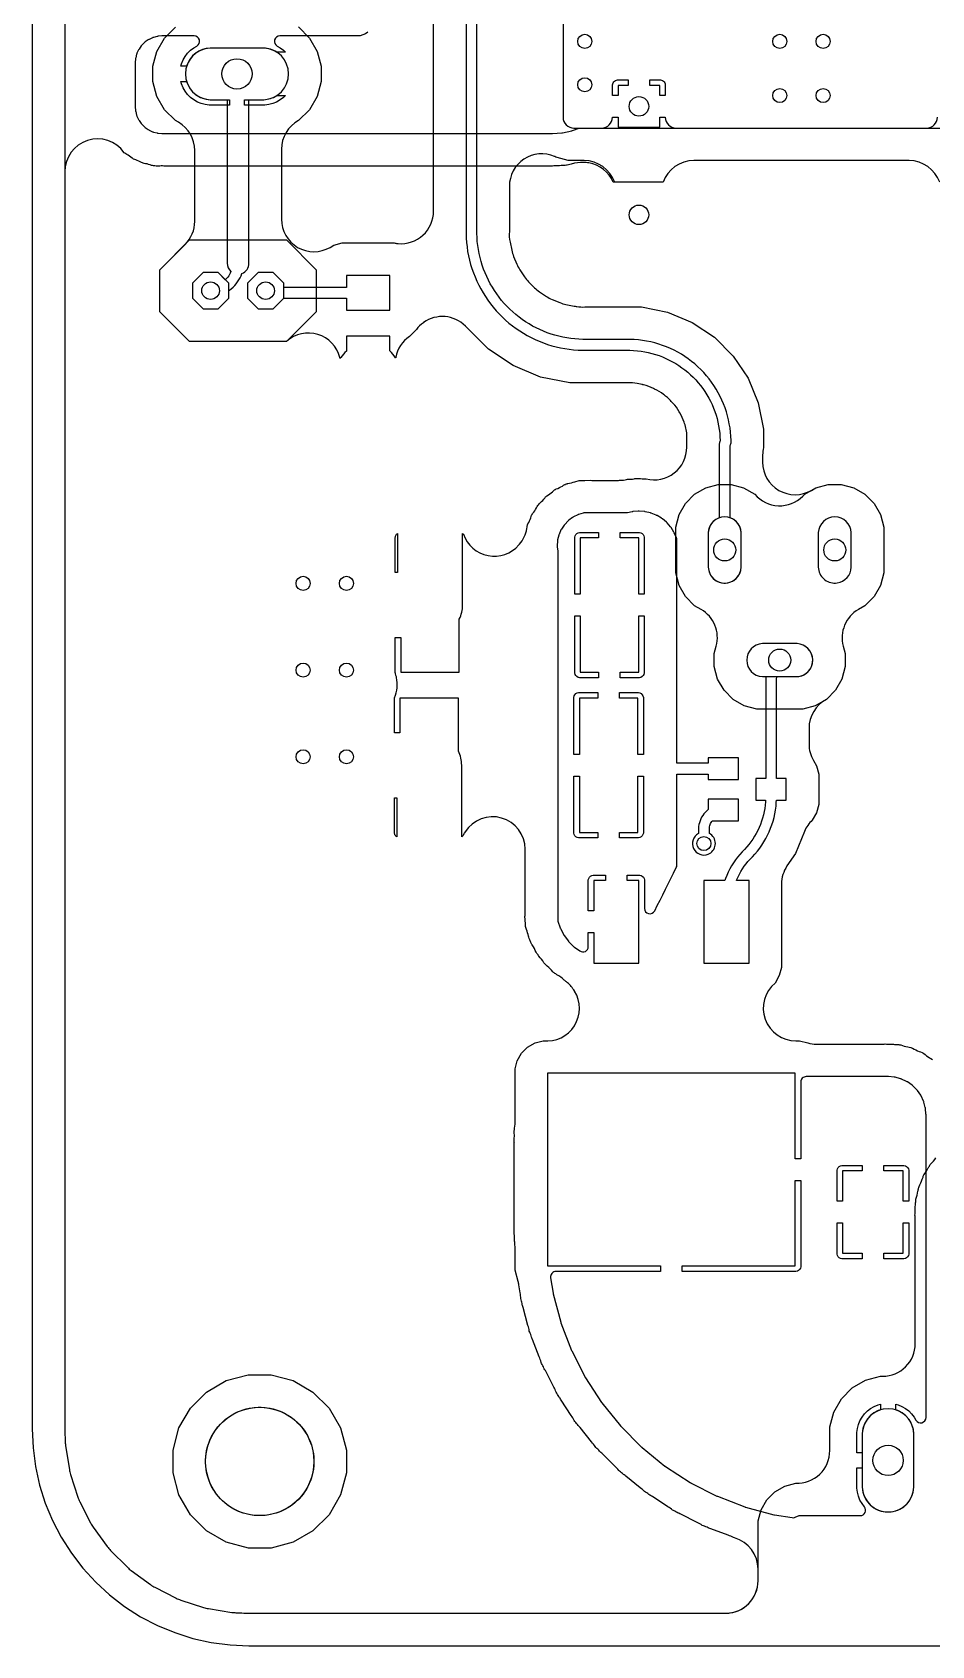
# Model space of a CAD drawing. Header units: millimetres. Extents: x 0 to 150, y 0 to 150.
# Drawn here: x 0 to 41.5, y 0 to 74.4 of the extents above; entities that cross this region are included whole.
import ezdxf

# ---------------------------------------------------------------- set-up
doc = ezdxf.new("R2010")
doc.units = ezdxf.units.MM

msp = doc.modelspace()

# ---------------------------------------------------------------- linework, layer by layer
at = {"layer": '16_copper'}
for points in [[(15.481, 74.426), (15.375, 74.351), (15.256, 74.296), (15.13, 74.262), (14.989, 74.25), (11.43, 74.25, 0.767327), (11.305, 73.783), (11.444, 73.703), (11.594, 73.588), (11.682, 73.5), (11.286, 73.5, 0.134312), (10.687, 73.69), (8.213, 73.69, 0.318408), (7.122, 72.85), (6.859, 72.85), (6.89, 72.965), (6.962, 73.14), (7.057, 73.304), (7.172, 73.454), (7.306, 73.588), (7.456, 73.703), (7.595, 73.783, 0.767327), (7.47, 74.25), (6, 74.25, 0.021822), (5.978, 74.249), (5.805, 74.234, 0.043655), (5.762, 74.226), (5.593, 74.181, 0.043668), (5.552, 74.166), (5.394, 74.093, 0.043659), (5.357, 74.071), (5.214, 73.971, 0.043661), (5.18, 73.943), (5.057, 73.82, 0.043661), (5.029, 73.786), (4.929, 73.643, 0.043659), (4.907, 73.606), (4.834, 73.448, 0.043668), (4.819, 73.407), (4.774, 73.238, 0.043655), (4.766, 73.195), (4.751, 73.022, 0.021822), (4.75, 73), (4.75, 71, 0.021822), (4.751, 70.978), (4.766, 70.805, 0.043655), (4.774, 70.762), (4.819, 70.593, 0.043668), (4.834, 70.552), (4.907, 70.394, 0.043659), (4.929, 70.357), (5.029, 70.214, 0.043661), (5.057, 70.18), (5.18, 70.057, 0.043661), (5.214, 70.029), (5.357, 69.929, 0.043659), (5.394, 69.907), (5.552, 69.834, 0.043668), (5.593, 69.819), (5.762, 69.774, 0.043655), (5.805, 69.766), (5.978, 69.751, 0.021822), (6, 69.75), (24, 69.75, 0.017851), (24.018, 69.751), (24.445, 69.781, 0.035718), (24.48, 69.786), (24.898, 69.877, 0.035712), (24.933, 69.887), (25.235, 70), (44.468, 70)], [(41.882, 67.5, 0.317786), (40.469, 68.5), (30.531, 68.5, 0.317822), (29.117, 67.5), (26.819, 67.5, 0.256531), (25.684, 68.393), (25.667, 68.395, 0.031822), (25.475, 68.413), (25.457, 68.413, 0.09755), (24.878, 68.333), (24.816, 68.313, 0.021685), (24.687, 68.292), (24.661, 68.287, 0.021624), (24.53, 68.272), (24.487, 68.273, 0.024873), (24.336, 68.262), (24.295, 68.257, 0.047352), (24.009, 68.246), (23.884, 68.237, 0.032453), (23.69, 68.25), (6.284, 68.25, 0.00841), (6.234, 68.248), (6.188, 68.247, 0.000576), (6.184, 68.247), (6.137, 68.242, 0.042438), (5.881, 68.25), (5.858, 68.25), (5.726, 68.25, 0.020634), (5.6, 68.262), (5.554, 68.273, 0.000578), (5.55, 68.274), (5.504, 68.281, 0.047762), (5.227, 68.358), (5.225, 68.358, 0.017275), (5.12, 68.378), (5.087, 68.392, 0.000586), (5.084, 68.393), (5.04, 68.409, 0.047774), (4.78, 68.532), (4.778, 68.533, 0.017271), (4.678, 68.571), (4.648, 68.59, 0.000585), (4.645, 68.592), (4.605, 68.615, 0.047839), (4.37, 68.781), (4.368, 68.782, 0.017274), (4.276, 68.837), (4.25, 68.862), (4.249, 68.863), (4.248, 68.864, 0.732529), (1.5, 67.987), (1.5, 10, 0.009817), (1.501, 9.941), (1.523, 9.392, 0.029461), (1.54, 9.216), (1.712, 8.131, 0.039291), (1.767, 7.902), (2.106, 6.858, 0.039289), (2.196, 6.64), (2.695, 5.662, 0.03929), (2.818, 5.461), (3.464, 4.572, 0.03929), (3.616, 4.393), (4.393, 3.616, 0.03929), (4.572, 3.464), (5.461, 2.818, 0.039291), (5.662, 2.695), (6.64, 2.196, 0.039289), (6.858, 2.106), (7.902, 1.767, 0.039291), (8.131, 1.712), (9.216, 1.54, 0.029461), (9.392, 1.523), (9.679, 1.511, 0.053223), (10, 1.5), (32, 1.5), (32.032, 1.501, 0.407934), (33.5, 3), (33.5, 5.763), (33.636, 6.272), (33.9, 6.728), (34.272, 7.1), (34.728, 7.364), (35.237, 7.5, 0.428591), (36.81, 9), (36.81, 10.094), (36.993, 10.778), (37.347, 11.392), (37.848, 11.893), (38.462, 12.247), (39.146, 12.43), (39.25, 12.43, 0.414214), (40.75, 13.93), (40.75, 19.701, 0.002774), (40.75, 19.718), (40.748, 19.758, 0.009309), (40.746, 19.815), (40.741, 19.855, 0.045308), (40.75, 20.128), (40.75, 20.264, 0.018694), (40.764, 20.376), (40.764, 20.386, 0.030025), (40.783, 20.567), (40.788, 20.604, 0.061627), (40.877, 20.965), (40.881, 20.993, 0.025087), (40.917, 21.142), (40.928, 21.178, 0.061611), (41.073, 21.52), (41.081, 21.547, 0.025076), (41.14, 21.688), (41.156, 21.722, 0.061611), (41.353, 22.037), (41.365, 22.063, 0.025085), (41.446, 22.193), (41.467, 22.224, 0.061632), (41.71, 22.504)]]:
    msp.add_lwpolyline(points, format="xyb", dxfattribs=at)
for points in [[(8.165, 71.056), (7.978, 71.081), (7.795, 71.13), (7.62, 71.202), (7.456, 71.297), (7.306, 71.412), (7.172, 71.546), (7.057, 71.696), (6.962, 71.86), (6.89, 72.035), (6.859, 72.15), (7.122, 72.15, 0.318406), (8.213, 71.31), (9.1, 71.31), (9.1, 71.056)], [(9.8, 71.056), (9.8, 71.31), (10.687, 71.31, 0.134312), (11.286, 71.5), (11.682, 71.5), (11.594, 71.412), (11.444, 71.297), (11.28, 71.202), (11.105, 71.13), (10.922, 71.081), (10.735, 71.056)], [(33.44, 43.198), (32.865, 43.352), (32.349, 43.65), (31.928, 44.071), (31.63, 44.587), (31.476, 45.162), (31.476, 45.758), (31.57, 46.108, 0.339457), (30.871, 47.795), (30.571, 47.968), (30.15, 48.389), (29.852, 48.905), (29.698, 49.48), (29.698, 51.6), (29.852, 52.175), (30.15, 52.691), (30.571, 53.112), (31.087, 53.41), (31.662, 53.564), (32.258, 53.564), (32.833, 53.41), (33.349, 53.112, 0.439355), (35.561, 53.022), (35.651, 53.112), (36.167, 53.41), (36.742, 53.564), (37.338, 53.564), (37.913, 53.41), (38.429, 53.112), (38.85, 52.691), (39.148, 52.175), (39.302, 51.6), (39.302, 49.48), (39.148, 48.905), (38.85, 48.389), (38.429, 47.968), (38.129, 47.795, 0.339457), (37.43, 46.108), (37.524, 45.758), (37.524, 45.162), (37.37, 44.587), (37.072, 44.071), (36.651, 43.65), (36.135, 43.352), (35.56, 43.198)], [(32.072, 49.023, 0.357806), (32.722, 49.741), (32.722, 51.339, 0.95208), (31.198, 51.339), (31.198, 49.741), (31.205, 49.666), (31.22, 49.593), (31.242, 49.521), (31.27, 49.452), (31.306, 49.386), (31.347, 49.324), (31.395, 49.266), (31.448, 49.213), (31.506, 49.165), (31.568, 49.124), (31.634, 49.088), (31.703, 49.06), (31.775, 49.038), (31.848, 49.023), (31.923, 49.016), (31.997, 49.016)], [(37.152, 49.023, 0.357806), (37.802, 49.741), (37.802, 51.339, 0.95208), (36.278, 51.339), (36.278, 49.741), (36.285, 49.666), (36.3, 49.593), (36.322, 49.521), (36.35, 49.452), (36.386, 49.386), (36.427, 49.324), (36.475, 49.266), (36.528, 49.213), (36.586, 49.165), (36.648, 49.124), (36.714, 49.088), (36.783, 49.06), (36.855, 49.038), (36.928, 49.023), (37.003, 49.016), (37.077, 49.016)], [(35.374, 44.705, 0.906347), (35.299, 46.222), (33.701, 46.222, 0.95208), (33.701, 44.698), (35.299, 44.698)], [(39.64, 6.177, 0.368919), (40.69, 7.313), (40.69, 9.787, 0.961481), (38.31, 9.787), (38.31, 7.313), (38.317, 7.22), (38.332, 7.128), (38.354, 7.037), (38.383, 6.948), (38.418, 6.861), (38.461, 6.778), (38.51, 6.698), (38.565, 6.623), (38.625, 6.552), (38.692, 6.485), (38.763, 6.425), (38.838, 6.37), (38.918, 6.321), (39.001, 6.278), (39.088, 6.243), (39.177, 6.214), (39.268, 6.192), (39.36, 6.177), (39.453, 6.17), (39.547, 6.17)]]:
    msp.add_lwpolyline(points, format="xyb", close=True, dxfattribs=at)
for points in [[(7.261, 60.162), (5.892, 61.531), (5.892, 63.469), (7.261, 64.838), (11.739, 64.838), (13.108, 63.469), (13.108, 61.531), (11.739, 60.162)], [(9.068, 62.153), (9.068, 62.847), (8.577, 63.338), (7.883, 63.338), (7.392, 62.847), (7.392, 62.153), (7.883, 61.662), (8.577, 61.662)], [(11.608, 62.153), (11.608, 62.847), (11.117, 63.338), (10.423, 63.338), (9.932, 62.847), (9.932, 62.153), (10.423, 61.662), (11.117, 61.662)], [(8.956, 4.773), (8.044, 5.299), (7.299, 6.044), (6.773, 6.956), (6.5, 7.973), (6.5, 9.027), (6.773, 10.044), (7.299, 10.956), (8.044, 11.701), (8.956, 12.227), (9.973, 12.5), (11.027, 12.5), (12.044, 12.227), (12.956, 11.701), (13.701, 10.956), (14.227, 10.044), (14.5, 9.027), (14.5, 7.973), (14.227, 6.956), (13.701, 6.044), (12.956, 5.299), (12.044, 4.773), (11.027, 4.5), (10, 4.5), (9.976, 4.499)]]:
    msp.add_lwpolyline(points, close=True, dxfattribs=at)
at = {"layer": '1_copper'}
for points in [[(1.5, 140), (1.5, 10, 0.009817), (1.501, 9.941), (1.523, 9.392, 0.029461), (1.54, 9.216), (1.712, 8.131, 0.039291), (1.767, 7.902), (2.106, 6.858, 0.039289), (2.196, 6.64), (2.695, 5.662, 0.03929), (2.818, 5.461), (3.464, 4.572, 0.03929), (3.616, 4.393), (4.393, 3.616, 0.03929), (4.572, 3.464), (5.461, 2.818, 0.039291), (5.662, 2.695), (6.64, 2.196, 0.039289), (6.858, 2.106), (7.902, 1.767, 0.039291), (8.131, 1.712), (9.216, 1.54, 0.029461), (9.392, 1.523), (9.679, 1.511, 0.053223), (10, 1.5), (32, 1.5, 0.414214), (33.5, 3), (33.5, 3.532, 0.331049), (32.417, 4.975), (32.365, 4.99, 0.04468), (32.117, 5.094), (31.324, 5.398, 0.016139), (31.233, 5.43), (31.197, 5.44, 0.039401), (30.976, 5.531), (30.926, 5.551, 0.04468), (30.69, 5.681), (29.933, 6.066, 0.016139), (29.846, 6.107), (29.811, 6.121, 0.039389), (29.601, 6.234), (29.554, 6.26, 0.044681), (29.332, 6.413), (28.62, 6.876, 0.016139), (28.537, 6.926), (28.504, 6.943, 0.039396), (28.307, 7.078), (28.263, 7.108, 0.044683), (28.059, 7.284), (27.399, 7.818, 0.01614), (27.322, 7.877), (27.291, 7.897, 0.039356), (27.109, 8.051), (27.068, 8.086, 0.044686), (26.883, 8.283), (26.283, 8.883, 0.016139), (26.212, 8.949), (26.183, 8.973, 0.039397), (26.018, 9.145), (25.981, 9.184, 0.044676), (25.818, 9.399), (25.284, 10.059, 0.016139), (25.22, 10.132), (25.194, 10.158, 0.039391), (25.048, 10.347), (25.016, 10.39, 0.044678), (24.876, 10.62), (24.413, 11.332, 0.01614), (24.358, 11.412), (24.335, 11.441, 0.039386), (24.21, 11.644), (24.181, 11.69, 0.044678), (24.066, 11.933), (23.681, 12.69, 0.01614), (23.634, 12.775), (23.614, 12.806, 0.0394), (23.511, 13.021), (23.487, 13.07, 0.044681), (23.398, 13.324), (23.094, 14.117, 0.016139), (23.057, 14.206), (23.04, 14.239, 0.039343), (22.96, 14.464), (22.941, 14.515, 0.044681), (22.88, 14.777), (22.66, 15.597, 0.01614), (22.632, 15.69), (22.619, 15.725, 0.039383), (22.562, 15.956), (22.55, 16.009, 0.044687), (22.516, 16.276), (22.458, 16.641, 0.026184), (22.425, 16.794), (22.285, 17.318), (22.285, 18.247, 0.00232), (22.285, 18.261), (22.283, 18.326), (22.27, 18.567, 0.015928), (22.262, 18.664), (22.258, 18.691, 0.049917), (22.248, 18.993), (22.239, 19.164, 0.029684), (22.25, 19.342), (22.25, 23.201, 0.002772), (22.25, 23.218), (22.248, 23.258, 0.009312), (22.246, 23.315), (22.241, 23.355, 0.045303), (22.25, 23.628), (22.25, 23.764, 0.012275), (22.259, 23.837), (22.264, 23.876, 0.060611), (22.285, 24.241), (22.285, 26.602), (22.387, 26.984), (22.585, 27.326), (22.864, 27.605), (23.206, 27.803), (23.588, 27.905, 0.625791), (25.031, 30.194), (25.027, 30.201, 0.083197), (24.7, 30.579), (24.677, 30.601, 0.021367), (24.575, 30.683), (24.549, 30.701, 0.069355), (24.215, 30.951), (24.19, 30.966, 0.025857), (24.061, 31.057), (24.033, 31.081, 0.062426), (23.766, 31.346), (23.744, 31.365, 0.025846), (23.631, 31.475), (23.606, 31.502, 0.062448), (23.385, 31.807), (23.366, 31.828, 0.025847), (23.271, 31.955), (23.251, 31.986, 0.06244), (23.08, 32.321), (23.064, 32.345, 0.023969), (22.995, 32.475), (22.991, 32.485), (22.976, 32.519), (22.961, 32.553, 0.021649), (22.917, 32.677), (22.902, 32.721, 0.054777), (22.809, 33.039), (22.762, 33.18), (22.761, 33.184), (22.759, 33.204, 0.04766), (22.747, 33.492), (22.738, 33.64, 0.031077), (22.75, 33.826), (22.75, 36.742, 0.748344), (19.979, 37.538), (19.956, 37.499, 0.010225), (19.925, 37.444), (19.881, 37.369), (19.861, 37.342), (19.838, 37.319), (19.82, 37.305), (19.82, 40.61, 0.113224), (19.67, 41.264), (19.67, 43.71), (16.97, 43.71), (16.97, 42.11), (16.716, 42.11), (16.716, 43.727, 0.159603), (16.808, 44.66), (16.804, 44.683, 0.010537), (16.788, 44.745), (16.76, 44.85), (16.756, 44.883), (16.756, 46.5), (17.01, 46.5), (17.01, 44.9), (19.71, 44.9), (19.71, 47.348, 0.11301), (19.86, 48), (19.86, 51.305), (19.878, 51.291), (19.901, 51.268, 0.576429), (22.463, 50.771), (22.49, 50.802, 0.135013), (22.828, 51.53), (22.839, 51.594), (22.849, 51.658), (22.862, 51.691, 0.000577), (22.863, 51.694), (22.877, 51.739, 0.052362), (23.007, 52.026), (23.029, 52.086), (23.05, 52.148), (23.069, 52.178, 0.000579), (23.071, 52.181), (23.093, 52.222, 0.052344), (23.271, 52.483), (23.303, 52.539), (23.334, 52.596), (23.358, 52.622, 0.000591), (23.36, 52.625), (23.389, 52.662, 0.052276), (23.609, 52.887), (23.651, 52.936), (23.691, 52.987), (23.719, 53.009, 0.000582), (23.722, 53.011), (23.756, 53.042, 0.052375), (24.013, 53.226), (24.062, 53.268), (24.111, 53.311), (24.142, 53.327, 0.000581), (24.145, 53.329), (24.185, 53.354, 0.052349), (24.469, 53.49), (24.525, 53.523), (24.581, 53.556), (24.614, 53.567, 0.000586), (24.618, 53.569), (24.661, 53.586, 0.008125), (24.707, 53.605), (24.713, 53.607, 0.056484), (25.044, 53.69), (25.249, 53.75, 0.041098), (25.497, 53.75), (25.759, 53.756, 0.021839), (25.89, 53.75), (27.005, 53.75, 0.016027), (27.102, 53.753), (27.136, 53.757, 0.049203), (27.432, 53.793), (27.468, 53.799, 0.051505), (27.777, 53.826), (27.805, 53.83, 0.024438), (27.954, 53.841), (27.991, 53.842, 0.051507), (28.301, 53.82), (28.329, 53.819, 0.490656), (30.21, 55.29), (30.21, 55.793, 0.0992), (30.105, 56.377), (30.086, 56.428, 0.08059), (29.884, 56.868), (29.855, 56.914, 0.080631), (29.572, 57.307), (29.534, 57.346, 0.080635), (29.179, 57.676), (29.135, 57.708, 0.080616), (28.722, 57.962), (28.672, 57.984, 0.080609), (28.219, 58.153), (28.165, 58.165, 0.001637), (28.155, 58.167), (27.915, 58.215, 0.069139), (27.5, 58.25), (24.813, 58.25), (23.464, 58.518), (22.194, 59.044), (21.051, 59.808), (19.99, 60.869, 0.365667), (18.062, 61.032), (18.051, 61.023, 0.073826), (17.733, 60.712), (17.408, 60.387, 0.197843), (16.782, 59.432), (16.776, 59.406, -0.000909), (16.771, 59.396), (16.762, 59.409, 0.06781), (16.5, 59.718), (16.5, 60.4), (14.5, 60.4), (14.5, 59.717, 0.065003), (14.247, 59.423), (14.229, 59.396, -0.002537), (14.209, 59.376), (14.2, 59.415, 0.564954), (11.742, 60.162), (7.261, 60.162), (5.892, 61.531), (5.892, 63.469), (7.061, 64.637, 0.198913), (7.5, 65.698), (7.5, 68.967, 0.267949), (6.75, 70.266), (6.608, 70.347), (6.107, 70.848), (5.753, 71.462), (5.57, 72.146), (5.57, 72.854), (5.753, 73.538), (6.107, 74.152), (6.617, 74.662, 0.266616)], [(20.02, 91.73), (20.02, 65.128), (20.028, 64.923), (20.043, 64.718), (20.066, 64.515), (20.096, 64.312), (20.135, 64.111), (20.18, 63.911), (20.233, 63.713), (20.294, 63.517), (20.361, 63.323), (20.436, 63.133), (20.518, 62.945), (20.607, 62.76), (20.703, 62.579), (20.805, 62.401), (20.914, 62.228), (21.03, 62.058), (21.152, 61.893), (21.279, 61.733), (21.413, 61.578), (21.553, 61.428), (21.698, 61.283), (21.848, 61.143), (22.003, 61.009), (22.163, 60.882), (22.328, 60.76), (22.498, 60.644), (22.671, 60.535), (22.849, 60.433), (23.03, 60.337), (23.215, 60.248), (23.403, 60.166), (23.593, 60.091), (23.787, 60.024), (23.983, 59.963), (24.181, 59.91), (24.381, 59.865), (24.582, 59.826), (24.785, 59.796), (24.988, 59.773), (25.193, 59.758), (25.398, 59.75), (27.5, 59.75), (27.586, 59.749), (27.757, 59.742), (27.927, 59.728), (28.097, 59.708), (28.266, 59.68), (28.434, 59.646), (28.6, 59.605), (28.764, 59.558), (28.927, 59.503), (29.087, 59.443), (29.244, 59.376), (29.399, 59.302), (29.55, 59.223), (29.699, 59.137), (29.843, 59.046), (29.984, 58.948), (30.121, 58.846), (30.254, 58.737), (30.382, 58.624), (30.505, 58.505), (30.624, 58.382), (30.737, 58.254), (30.846, 58.121), (30.948, 57.984), (31.046, 57.843), (31.137, 57.699), (31.223, 57.55), (31.302, 57.399), (31.376, 57.244), (31.443, 57.087), (31.503, 56.927), (31.558, 56.764), (31.605, 56.6), (31.646, 56.434), (31.68, 56.266), (31.708, 56.097), (31.728, 55.927), (31.742, 55.757), (31.749, 55.586), (31.749, 55.575, 0.146588), (31.71, 55.429), (31.71, 52.022, 0.305972), (31.198, 51.339), (31.198, 49.741, 0.95208), (32.722, 49.741), (32.722, 51.339, 0.305972), (32.21, 52.022), (32.21, 55.364, 0.039963), (32.232, 55.404), (32.244, 55.441), (32.25, 55.48), (32.25, 55.596), (32.242, 55.787), (32.227, 55.978), (32.204, 56.168), (32.173, 56.356), (32.135, 56.544), (32.089, 56.73), (32.036, 56.913), (31.975, 57.095), (31.907, 57.274), (31.832, 57.45), (31.75, 57.623), (31.661, 57.792), (31.566, 57.958), (31.464, 58.12), (31.355, 58.277), (31.24, 58.43), (31.119, 58.578), (30.992, 58.721), (30.859, 58.859), (30.721, 58.992), (30.578, 59.119), (30.43, 59.24), (30.277, 59.355), (30.12, 59.464), (29.958, 59.566), (29.792, 59.661), (29.623, 59.75), (29.45, 59.832), (29.274, 59.907), (29.095, 59.975), (28.913, 60.036), (28.73, 60.089), (28.544, 60.135), (28.356, 60.173), (28.168, 60.204), (27.978, 60.227), (27.787, 60.242), (27.596, 60.25), (25.5, 60.25), (25.407, 60.251), (25.221, 60.258), (25.035, 60.272), (24.85, 60.293), (24.666, 60.32), (24.483, 60.355), (24.301, 60.396), (24.121, 60.445), (23.943, 60.5), (23.768, 60.561), (23.594, 60.629), (23.424, 60.704), (23.256, 60.784), (23.091, 60.871), (22.93, 60.965), (22.772, 61.064), (22.618, 61.169), (22.468, 61.279), (22.323, 61.395), (22.182, 61.517), (22.045, 61.643), (21.913, 61.775), (21.787, 61.912), (21.665, 62.053), (21.549, 62.198), (21.439, 62.348), (21.334, 62.502), (21.235, 62.66), (21.141, 62.821), (21.054, 62.986), (20.974, 63.154), (20.899, 63.324), (20.831, 63.498), (20.77, 63.673), (20.715, 63.851), (20.666, 64.031), (20.625, 64.213), (20.59, 64.396), (20.563, 64.58), (20.542, 64.765), (20.528, 64.951), (20.521, 65.137), (20.52, 65.23), (20.52, 91.73)], [(12.282, 74.663), (12.793, 74.152), (13.147, 73.538), (13.33, 72.854), (13.33, 72.146), (13.147, 71.462), (12.793, 70.848), (12.292, 70.347, 0.276568), (11.5, 69.024), (11.5, 65.798, 0.577354), (13.75, 64.499), (13.921, 64.598), (14.303, 64.7), (16.706, 64.7, 0.025075), (16.856, 64.676), (16.891, 64.672, 0.439659), (18.52, 66.166), (18.52, 88.73, 0.414214)], [(24.5, 79.5), (24.5, 70.5, 0.414214), (25, 70), (26.281, 70, 0.414203), (26.781, 70.5), (27.035, 70.5), (27.035, 70.035), (28.965, 70.035), (28.965, 70.5), (29.219, 70.5, 0.414203), (29.719, 70), (41.281, 70, 0.414203), (41.781, 70.5)], [(41.882, 67.5, 0.317786), (40.469, 68.5), (30.531, 68.5, 0.317822), (29.117, 67.5), (26.882, 67.5, 0.317786), (25.469, 68.5), (24.737, 68.5), (24.222, 68.638, 0.019328), (24.116, 68.689), (24.106, 68.693, 0.537395), (22.02, 67.313), (22.02, 65.23, 0.08123), (22.058, 64.743), (22.134, 64.363, 0.049127), (22.219, 64.081), (22.368, 63.723, 0.049126), (22.507, 63.463), (22.722, 63.141, 0.049127), (22.909, 62.913), (23.183, 62.639, 0.049127), (23.411, 62.452), (23.733, 62.237, 0.049126), (23.993, 62.098), (24.351, 61.949, 0.049127), (24.633, 61.864), (25.013, 61.788, 0.01614), (25.109, 61.773), (25.138, 61.77, 0.059965), (25.5, 61.75), (28.116, 61.75), (29.323, 61.51), (30.46, 61.039), (31.484, 60.355), (32.355, 59.484), (33.039, 58.46), (33.51, 57.323), (33.75, 56.116), (33.75, 55.266, 0.057741), (33.71, 54.923), (33.71, 54.589, 0.577353), (35.96, 53.29), (36.167, 53.41), (36.742, 53.564), (37.338, 53.564), (37.913, 53.41), (38.429, 53.112), (38.85, 52.691), (39.148, 52.175), (39.302, 51.6), (39.302, 49.48), (39.148, 48.905), (38.85, 48.389), (38.429, 47.968), (38.129, 47.795, 0.339457), (37.43, 46.108), (37.524, 45.758), (37.524, 45.162), (37.37, 44.587), (37.072, 44.071), (36.651, 43.65, 0.278474), (35.85, 42.322), (35.85, 41.583, 0.131654), (36.051, 40.833), (36.198, 40.579), (36.3, 40.197), (36.3, 38.803), (36.198, 38.421), (36, 38.079, 0.106236), (35.643, 37.56), (35.223, 36.548), (34.834, 35.965, 0.148336), (34.581, 35.132), (34.581, 31.288), (34.479, 30.906), (34.282, 30.564, 0.702138), (35.244, 27.905), (35.412, 27.905), (35.8, 27.801, 0.065543), (36.188, 27.75), (39.216, 27.75, 0.008463), (39.266, 27.752), (39.312, 27.753, 0.00058), (39.316, 27.753), (39.363, 27.758, 0.0424), (39.619, 27.75), (39.642, 27.75, 0.034625), (39.852, 27.736), (39.881, 27.734, 0.018763), (39.997, 27.728), (40.033, 27.719, 0.000587), (40.037, 27.718), (40.082, 27.711, 0.055628), (40.404, 27.619), (40.468, 27.606), (40.551, 27.592), (40.584, 27.578, 0.000578), (40.587, 27.576), (40.632, 27.561, 0.055505), (40.932, 27.415), (40.992, 27.391), (41.072, 27.362), (41.102, 27.343, 0.000583), (41.105, 27.341), (41.145, 27.318, 0.055605), (41.417, 27.122), (41.472, 27.088), (41.545, 27.046)]]:
    msp.add_lwpolyline(points, format="xyb", dxfattribs=at)
for points in [[(9.107, 63.25), (9.068, 63.188), (9.024, 63.13), (8.977, 63.075), (8.925, 63.023), (8.907, 63.008), (8.577, 63.338), (7.883, 63.338), (7.392, 62.847), (7.392, 62.153), (7.883, 61.662), (8.577, 61.662), (9.068, 62.153), (9.068, 62.502), (9.097, 62.521), (9.184, 62.586), (9.266, 62.657), (9.343, 62.734), (9.414, 62.816), (9.479, 62.903), (9.538, 62.994), (9.59, 63.089), (9.635, 63.188), (9.673, 63.29, 0.316153), (10, 63.77), (10, 71.31), (10.687, 71.31, 0.961481), (10.687, 73.69), (8.213, 73.69, 0.961481), (8.213, 71.31), (9, 71.31), (9, 63.77, 0.221651), (9.172, 63.38), (9.142, 63.313)], [(28.001, 35.295), (27.46, 35.295), (27.46, 35.549), (28.035, 35.549), (28.099, 35.532), (28.157, 35.498), (28.205, 35.451), (28.238, 35.393), (28.255, 35.328), (28.255, 34.011, 0.791418), (28.729, 33.899), (28.849, 34.138), (28.849, 34.138), (28.849, 34.138), (28.974, 34.388), (28.974, 34.388), (28.974, 34.388), (29.099, 34.638), (29.099, 34.638), (29.099, 34.638), (29.224, 34.888), (29.224, 34.888), (29.224, 34.888), (29.349, 35.138), (29.349, 35.138), (29.349, 35.138), (29.474, 35.388), (29.474, 35.388), (29.474, 35.388), (29.599, 35.638), (29.599, 35.638), (29.599, 35.638), (29.724, 35.888, 0.116653), (29.75, 36), (29.75, 40.2), (31.2, 40.2), (31.2, 39.95), (32.6, 39.95), (32.6, 40.95), (31.2, 40.95), (31.2, 40.7), (29.75, 40.7), (29.75, 51, 0.100408), (29.73, 51.097), (29.634, 51.326, 0.039291), (29.615, 51.361), (29.484, 51.571, 0.039287), (29.461, 51.603), (29.298, 51.79, 0.039291), (29.27, 51.818), (29.081, 51.978, 0.03958), (29.048, 52), (28.836, 52.128, 0.039285), (28.801, 52.146), (28.571, 52.239, 0.03929), (28.534, 52.251), (28.292, 52.307, 0.039292), (28.253, 52.313), (28.006, 52.33, 0.039576), (27.966, 52.33), (27.719, 52.309, 0.039291), (27.681, 52.302), (27.469, 52.25), (25.5, 52.25, 0.071287), (25.43, 52.24), (25.217, 52.178, 0.043662), (25.176, 52.162), (24.977, 52.063, 0.043658), (24.94, 52.041), (24.76, 51.909, 0.043658), (24.728, 51.88), (24.574, 51.72, 0.043667), (24.547, 51.686), (24.424, 51.501, 0.043659), (24.403, 51.462), (24.314, 51.259, 0.043659), (24.3, 51.218), (24.247, 51.002, 0.043665), (24.24, 50.959), (24.226, 50.737, 0.04366), (24.227, 50.693), (24.25, 50.486), (24.25, 33.5, 0.081055), (24.263, 33.421), (24.366, 33.114, 0.039582), (24.381, 33.077), (24.531, 32.791, 0.039286), (24.552, 32.758), (24.744, 32.498, 0.039295), (24.77, 32.468), (25.001, 32.241, 0.039571), (25.031, 32.216), (25.27, 32.046, 0.609592), (25.665, 32.25), (25.665, 32.89), (25.919, 32.89), (25.919, 31.485), (28.001, 31.485)], [(37.152, 49.023, 0.357806), (37.802, 49.741), (37.802, 51.339, 0.95208), (36.278, 51.339), (36.278, 49.741), (36.285, 49.666), (36.3, 49.593), (36.322, 49.521), (36.35, 49.452), (36.386, 49.386), (36.427, 49.324), (36.475, 49.266), (36.528, 49.213), (36.586, 49.165), (36.648, 49.124), (36.714, 49.088), (36.783, 49.06), (36.855, 49.038), (36.928, 49.023), (37.003, 49.016), (37.077, 49.016)], [(33.85, 40), (33.4, 40), (33.4, 39), (33.846, 39), (33.842, 38.926), (33.829, 38.774), (33.809, 38.622), (33.783, 38.472), (33.75, 38.322), (33.71, 38.175), (33.664, 38.029), (33.612, 37.885), (33.553, 37.744), (33.488, 37.605), (33.418, 37.469), (33.341, 37.337), (33.259, 37.208), (33.171, 37.083), (33.078, 36.961), (32.98, 36.844), (32.877, 36.731), (32.823, 36.677), (32.766, 36.619), (32.656, 36.499), (32.552, 36.373), (32.453, 36.243), (32.361, 36.109), (32.275, 35.97), (32.196, 35.828), (32.123, 35.682), (32.058, 35.533), (31.999, 35.381), (31.97, 35.295), (30.999, 35.295), (30.999, 31.485), (33.081, 31.485), (33.081, 35.295), (32.503, 35.295), (32.52, 35.341), (32.577, 35.469), (32.639, 35.594), (32.707, 35.716), (32.781, 35.835), (32.86, 35.951), (32.944, 36.062), (33.034, 36.17), (33.128, 36.273), (33.177, 36.323), (33.239, 36.385), (33.357, 36.514), (33.469, 36.648), (33.575, 36.787), (33.676, 36.93), (33.77, 37.077), (33.857, 37.229), (33.938, 37.384), (34.012, 37.542), (34.079, 37.703), (34.138, 37.868), (34.191, 38.034), (34.236, 38.203), (34.274, 38.374), (34.304, 38.546), (34.327, 38.719), (34.342, 38.894), (34.347, 39), (34.8, 39), (34.8, 40), (34.35, 40), (34.35, 44.494), (34.351, 44.531), (34.355, 44.604), (34.365, 44.676), (34.369, 44.698), (35.299, 44.698, 0.95208), (35.299, 46.222), (33.701, 46.222, 0.95208), (33.701, 44.698), (33.863, 44.698), (33.857, 44.653), (33.85, 44.547)], [(16.802, 37.319), (16.778, 37.342), (16.758, 37.369), (16.742, 37.397), (16.729, 37.428, 0.010885), (16.716, 37.493), (16.716, 39.11), (16.82, 39.11), (16.82, 37.305)], [(31.055, 38.431), (30.996, 38.363), (30.943, 38.289), (30.896, 38.212), (30.855, 38.132), (30.82, 38.048), (30.792, 37.962), (30.771, 37.875), (30.757, 37.785), (30.75, 37.695), (30.75, 37.466, 0.951294), (31.202, 36.511), (31.256, 36.537, 0.594063), (31.25, 37.466), (31.25, 37.65, 0.073037), (31.255, 37.726), (31.262, 37.777), (31.274, 37.826), (31.29, 37.875), (31.31, 37.922), (31.333, 37.968), (31.36, 38.011), (31.388, 38.05), (32.6, 38.05), (32.6, 39.05), (31.2, 39.05), (31.2, 38.563), (31.187, 38.554), (31.119, 38.495)], [(23.785, 26.405), (23.785, 17.515), (29, 17.515), (29, 17.261), (24.171, 17.261, 0.461007), (23.924, 16.972), (24.037, 16.258, 0.026187), (24.043, 16.232), (24.395, 14.918, 0.026184), (24.403, 14.893), (24.891, 13.623, 0.026185), (24.901, 13.599), (25.519, 12.387, 0.026186), (25.532, 12.364), (26.273, 11.223, 0.026187), (26.288, 11.201), (27.145, 10.144, 0.026186), (27.162, 10.125), (28.125, 9.162, 0.026186), (28.144, 9.145), (29.201, 8.288, 0.026187), (29.223, 8.273), (30.364, 7.532, 0.026186), (30.387, 7.519), (31.599, 6.901, 0.026185), (31.623, 6.891), (32.893, 6.403, 0.026184), (32.918, 6.395), (34.232, 6.043, 0.026187), (34.258, 6.037), (35.08, 5.907, 0.138319), (35.215, 5.923), (35.401, 6), (38.216, 6, 0.621841), (38.415, 6.402), (38.297, 6.556), (38.202, 6.72), (38.13, 6.895), (38.081, 7.078), (38.056, 7.265), (38.056, 8.2), (38.31, 8.2), (38.31, 7.313, 0.961481), (40.69, 7.313), (40.69, 9.787, 0.318408), (39.85, 10.878), (39.85, 11.141), (39.965, 11.11), (40.14, 11.038), (40.304, 10.943), (40.454, 10.828), (40.588, 10.694), (40.703, 10.544), (40.783, 10.405, 0.767327), (41.25, 10.53), (41.25, 24.5, 0.021819), (41.249, 24.522), (41.226, 24.782, 0.043664), (41.219, 24.825), (41.151, 25.078, 0.043658), (41.136, 25.119), (41.026, 25.356, 0.043663), (41.004, 25.393), (40.854, 25.608, 0.043661), (40.826, 25.641), (40.641, 25.826, 0.043661), (40.608, 25.854), (40.393, 26.004, 0.043663), (40.356, 26.026), (40.119, 26.136, 0.043658), (40.078, 26.151), (39.825, 26.219, 0.043664), (39.782, 26.226), (39.522, 26.249, 0.021819), (39.5, 26.25), (35.719, 26.25, 0.414214), (35.469, 26), (35.469, 22.46), (35.215, 22.46), (35.215, 26.405)], [(38.056, 8.9), (38.056, 9.835), (38.081, 10.022), (38.13, 10.205), (38.202, 10.38), (38.297, 10.544), (38.412, 10.694), (38.546, 10.828), (38.696, 10.943), (38.86, 11.038), (39.035, 11.11), (39.15, 11.141), (39.15, 10.878, 0.318406), (38.31, 9.787), (38.31, 8.9)]]:
    msp.add_lwpolyline(points, format="xyb", close=True, dxfattribs=at)
for points in [[(26.781, 71.5), (26.781, 71.99), (26.791, 72.039), (26.81, 72.086), (26.838, 72.127), (26.873, 72.162), (26.914, 72.19), (26.961, 72.209), (27.01, 72.219), (27.5, 72.219), (27.5, 71.965), (27.035, 71.965), (27.035, 71.5)], [(28.965, 71.5), (28.965, 71.965), (28.5, 71.965), (28.5, 72.219), (28.99, 72.219), (29.039, 72.209), (29.086, 72.19), (29.127, 72.162), (29.162, 72.127), (29.19, 72.086), (29.209, 72.039), (29.219, 71.99), (29.219, 71.5)], [(16.5, 63.2), (14.5, 63.2), (14.5, 62.65), (11.608, 62.65), (11.608, 62.847), (11.117, 63.338), (10.423, 63.338), (9.932, 62.847), (9.932, 62.153), (10.423, 61.662), (11.117, 61.662), (11.605, 62.15), (14.5, 62.15), (14.5, 61.6), (16.5, 61.6)], [(25.036, 48.5), (25.036, 51.133), (25.054, 51.198), (25.087, 51.256), (25.134, 51.303), (25.192, 51.337), (25.257, 51.354), (26.14, 51.354), (26.14, 51.1), (25.29, 51.1), (25.29, 48.5)], [(27.99, 48.5), (27.99, 51.1), (27.14, 51.1), (27.14, 51.354), (28.024, 51.354), (28.088, 51.337), (28.146, 51.303), (28.193, 51.256), (28.227, 51.198), (28.244, 51.133), (28.244, 48.5)], [(16.756, 49.5), (16.756, 51.117), (16.76, 51.15), (16.769, 51.182), (16.782, 51.213), (16.798, 51.241), (16.818, 51.268), (16.842, 51.291), (16.86, 51.305), (16.86, 49.5)], [(25.257, 44.646), (25.192, 44.663), (25.134, 44.697), (25.087, 44.744), (25.054, 44.802), (25.036, 44.867), (25.036, 47.5), (25.29, 47.5), (25.29, 44.9), (26.14, 44.9), (26.14, 44.646)], [(27.14, 44.646), (27.14, 44.9), (27.99, 44.9), (27.99, 47.5), (28.244, 47.5), (28.244, 44.867), (28.227, 44.802), (28.193, 44.744), (28.146, 44.697), (28.088, 44.663), (28.024, 44.646)], [(24.996, 41.11), (24.996, 43.743), (25.014, 43.808), (25.047, 43.866), (25.094, 43.913), (25.152, 43.947), (25.217, 43.964), (26.1, 43.964), (26.1, 43.71), (25.25, 43.71), (25.25, 41.11)], [(27.95, 41.11), (27.95, 43.71), (27.1, 43.71), (27.1, 43.964), (27.984, 43.964), (28.048, 43.947), (28.106, 43.913), (28.153, 43.866), (28.187, 43.808), (28.204, 43.743), (28.204, 41.11)], [(25.217, 37.256), (25.152, 37.273), (25.094, 37.307), (25.047, 37.354), (25.014, 37.412), (24.996, 37.477), (24.996, 40.11), (25.25, 40.11), (25.25, 37.51), (26.1, 37.51), (26.1, 37.256)], [(27.1, 37.256), (27.1, 37.51), (27.95, 37.51), (27.95, 40.11), (28.204, 40.11), (28.204, 37.477), (28.187, 37.412), (28.153, 37.354), (28.106, 37.307), (28.048, 37.273), (27.984, 37.256)], [(25.665, 33.89), (25.665, 35.328), (25.682, 35.393), (25.715, 35.451), (25.763, 35.498), (25.821, 35.532), (25.885, 35.549), (26.46, 35.549), (26.46, 35.295), (25.919, 35.295), (25.919, 33.89)], [(37.146, 20.5), (37.146, 21.933), (37.163, 21.998), (37.197, 22.056), (37.244, 22.103), (37.302, 22.137), (37.367, 22.154), (38.3, 22.154), (38.3, 21.9), (37.4, 21.9), (37.4, 20.5)], [(40.2, 20.5), (40.2, 21.9), (39.3, 21.9), (39.3, 22.154), (40.233, 22.154), (40.298, 22.137), (40.356, 22.103), (40.403, 22.056), (40.437, 21.998), (40.454, 21.933), (40.454, 20.5)], [(30, 17.261), (30, 17.515), (35.215, 17.515), (35.215, 21.46), (35.469, 21.46), (35.469, 17.482), (35.452, 17.417), (35.418, 17.359), (35.371, 17.312), (35.313, 17.278), (35.248, 17.261)], [(37.367, 17.846), (37.302, 17.863), (37.244, 17.897), (37.197, 17.944), (37.163, 18.002), (37.146, 18.067), (37.146, 19.5), (37.4, 19.5), (37.4, 18.1), (38.3, 18.1), (38.3, 17.846)], [(39.3, 17.846), (39.3, 18.1), (40.2, 18.1), (40.2, 19.5), (40.454, 19.5), (40.454, 18.067), (40.437, 18.002), (40.403, 17.944), (40.356, 17.897), (40.298, 17.863), (40.233, 17.846)], [(8.956, 4.773), (8.044, 5.299), (7.299, 6.044), (6.773, 6.956), (6.5, 7.973), (6.5, 9.027), (6.773, 10.044), (7.299, 10.956), (8.044, 11.701), (8.956, 12.227), (9.973, 12.5), (11.027, 12.5), (12.044, 12.227), (12.956, 11.701), (13.701, 10.956), (14.227, 10.044), (14.5, 9.027), (14.5, 7.973), (14.227, 6.956), (13.701, 6.044), (12.956, 5.299), (12.044, 4.773), (11.027, 4.5), (10, 4.5), (9.976, 4.499)]]:
    msp.add_lwpolyline(points, close=True, dxfattribs=at)
at = {"layer": 'drills_NPTH'}
msp.add_circle((10.5, 8.5), 2.5, dxfattribs=at)
at = {"layer": 'drills_PTH'}
for centre, radius in [((9.45, 72.5), 0.7), ((28, 71), 0.45), ((28, 66), 0.45), ((8.23, 62.5), 0.406), ((10.77, 62.5), 0.406), ((31.96, 50.54), 0.508), ((37.04, 50.54), 0.508), ((34.5, 45.46), 0.508), ((39.5, 8.55), 0.7)]:
    msp.add_circle(centre, radius, dxfattribs=at)
at = {"layer": 'drills_via_1_16'}
for centre in [(25.5, 74), (34.5, 74), (36.5, 74), (25.5, 72), (34.5, 71.5), (36.5, 71.5), (12.5, 49), (14.5, 49), (12.5, 45), (14.5, 45), (12.5, 41), (14.5, 41), (31, 37)]:
    msp.add_circle(centre, 0.325, dxfattribs=at)
at = {"layer": 'holes'}
msp.add_lwpolyline([(13, 8.43), (12.992, 8.29), (12.976, 8.15), (12.953, 8.012), (12.922, 7.875), (12.883, 7.741), (12.837, 7.608), (12.783, 7.478), (12.722, 7.352), (12.654, 7.229), (12.579, 7.111), (12.498, 6.996), (12.411, 6.886), (12.317, 6.782), (12.218, 6.683), (12.114, 6.589), (12.004, 6.502), (11.889, 6.421), (11.771, 6.346), (11.648, 6.278), (11.522, 6.217), (11.392, 6.163), (11.259, 6.117), (11.125, 6.078), (10.988, 6.047), (10.85, 6.024), (10.71, 6.008), (10.57, 6), (10.43, 6), (10.29, 6.008), (10.15, 6.024), (10.012, 6.047), (9.875, 6.078), (9.741, 6.117), (9.608, 6.163), (9.478, 6.217), (9.352, 6.278), (9.229, 6.346), (9.111, 6.421), (8.996, 6.502), (8.886, 6.589), (8.782, 6.683), (8.683, 6.782), (8.589, 6.886), (8.502, 6.996), (8.421, 7.111), (8.346, 7.229), (8.278, 7.352), (8.217, 7.478), (8.163, 7.608), (8.117, 7.741), (8.078, 7.875), (8.047, 8.012), (8.024, 8.15), (8.008, 8.29), (8, 8.43), (8, 8.57), (8.008, 8.71), (8.024, 8.85), (8.047, 8.988), (8.078, 9.125), (8.117, 9.259), (8.163, 9.392), (8.217, 9.522), (8.278, 9.648), (8.346, 9.771), (8.421, 9.889), (8.502, 10.004), (8.589, 10.114), (8.683, 10.218), (8.782, 10.317), (8.886, 10.411), (8.996, 10.498), (9.111, 10.579), (9.229, 10.654), (9.352, 10.722), (9.478, 10.783), (9.608, 10.837), (9.741, 10.883), (9.875, 10.922), (10.012, 10.953), (10.15, 10.976), (10.29, 10.992), (10.43, 11), (10.57, 11), (10.71, 10.992), (10.85, 10.976), (10.988, 10.953), (11.125, 10.922), (11.259, 10.883), (11.392, 10.837), (11.522, 10.783), (11.648, 10.722), (11.771, 10.654), (11.889, 10.579), (12.004, 10.498), (12.114, 10.411), (12.218, 10.317), (12.317, 10.218), (12.411, 10.114), (12.498, 10.004), (12.579, 9.889), (12.654, 9.771), (12.722, 9.648), (12.783, 9.522), (12.837, 9.392), (12.883, 9.259), (12.922, 9.125), (12.953, 8.988), (12.976, 8.85), (12.992, 8.71), (13, 8.57), (13, 8.43)], close=True, dxfattribs=at)
msp.add_lwpolyline([(13, 8.43), (12.992, 8.29), (12.976, 8.15), (12.953, 8.012), (12.922, 7.875), (12.883, 7.741), (12.837, 7.608), (12.783, 7.478), (12.722, 7.352), (12.654, 7.229), (12.579, 7.111), (12.498, 6.996), (12.411, 6.886), (12.317, 6.782), (12.218, 6.683), (12.114, 6.589), (12.004, 6.502), (11.889, 6.421), (11.771, 6.346), (11.648, 6.278), (11.522, 6.217), (11.392, 6.163), (11.259, 6.117), (11.125, 6.078), (10.988, 6.047), (10.85, 6.024), (10.71, 6.008), (10.57, 6), (10.43, 6), (10.29, 6.008), (10.15, 6.024), (10.012, 6.047), (9.875, 6.078), (9.741, 6.117), (9.608, 6.163), (9.478, 6.217), (9.352, 6.278), (9.229, 6.346), (9.111, 6.421), (8.996, 6.502), (8.886, 6.589), (8.782, 6.683), (8.683, 6.782), (8.589, 6.886), (8.502, 6.996), (8.421, 7.111), (8.346, 7.229), (8.278, 7.352), (8.217, 7.478), (8.163, 7.608), (8.117, 7.741), (8.078, 7.875), (8.047, 8.012), (8.024, 8.15), (8.008, 8.29), (8, 8.43), (8, 8.57), (8.008, 8.71), (8.024, 8.85), (8.047, 8.988), (8.078, 9.125), (8.117, 9.259), (8.163, 9.392), (8.217, 9.522), (8.278, 9.648), (8.346, 9.771), (8.421, 9.889), (8.502, 10.004), (8.589, 10.114), (8.683, 10.218), (8.782, 10.317), (8.886, 10.411), (8.996, 10.498), (9.111, 10.579), (9.229, 10.654), (9.352, 10.722), (9.478, 10.783), (9.608, 10.837), (9.741, 10.883), (9.875, 10.922), (10.012, 10.953), (10.15, 10.976), (10.29, 10.992), (10.43, 11), (10.57, 11), (10.71, 10.992), (10.85, 10.976), (10.988, 10.953), (11.125, 10.922), (11.259, 10.883), (11.392, 10.837), (11.522, 10.783), (11.648, 10.722), (11.771, 10.654), (11.889, 10.579), (12.004, 10.498), (12.114, 10.411), (12.218, 10.317), (12.317, 10.218), (12.411, 10.114), (12.498, 10.004), (12.579, 9.889), (12.654, 9.771), (12.722, 9.648), (12.783, 9.522), (12.837, 9.392), (12.883, 9.259), (12.922, 9.125), (12.953, 8.988), (12.976, 8.85), (12.992, 8.71), (13, 8.57), (13, 8.43)], close=True, dxfattribs=at)
at = {"layer": 'outline'}
msp.add_lwpolyline([(0, 140), (0, 10), (0, 10), (0.038, 9.128), (0.152, 8.264), (0.341, 7.412), (0.603, 6.58), (0.937, 5.774), (1.34, 5), (1.808, 4.264), (2.34, 3.572), (2.929, 2.929), (3.572, 2.34), (4.264, 1.808), (5, 1.34), (5.774, 0.937), (6.58, 0.603), (7.412, 0.341), (8.264, 0.152), (9.128, 0.038), (10, 0), (140, 0)], dxfattribs=at)

doc.saveas('drawing.dxf')
